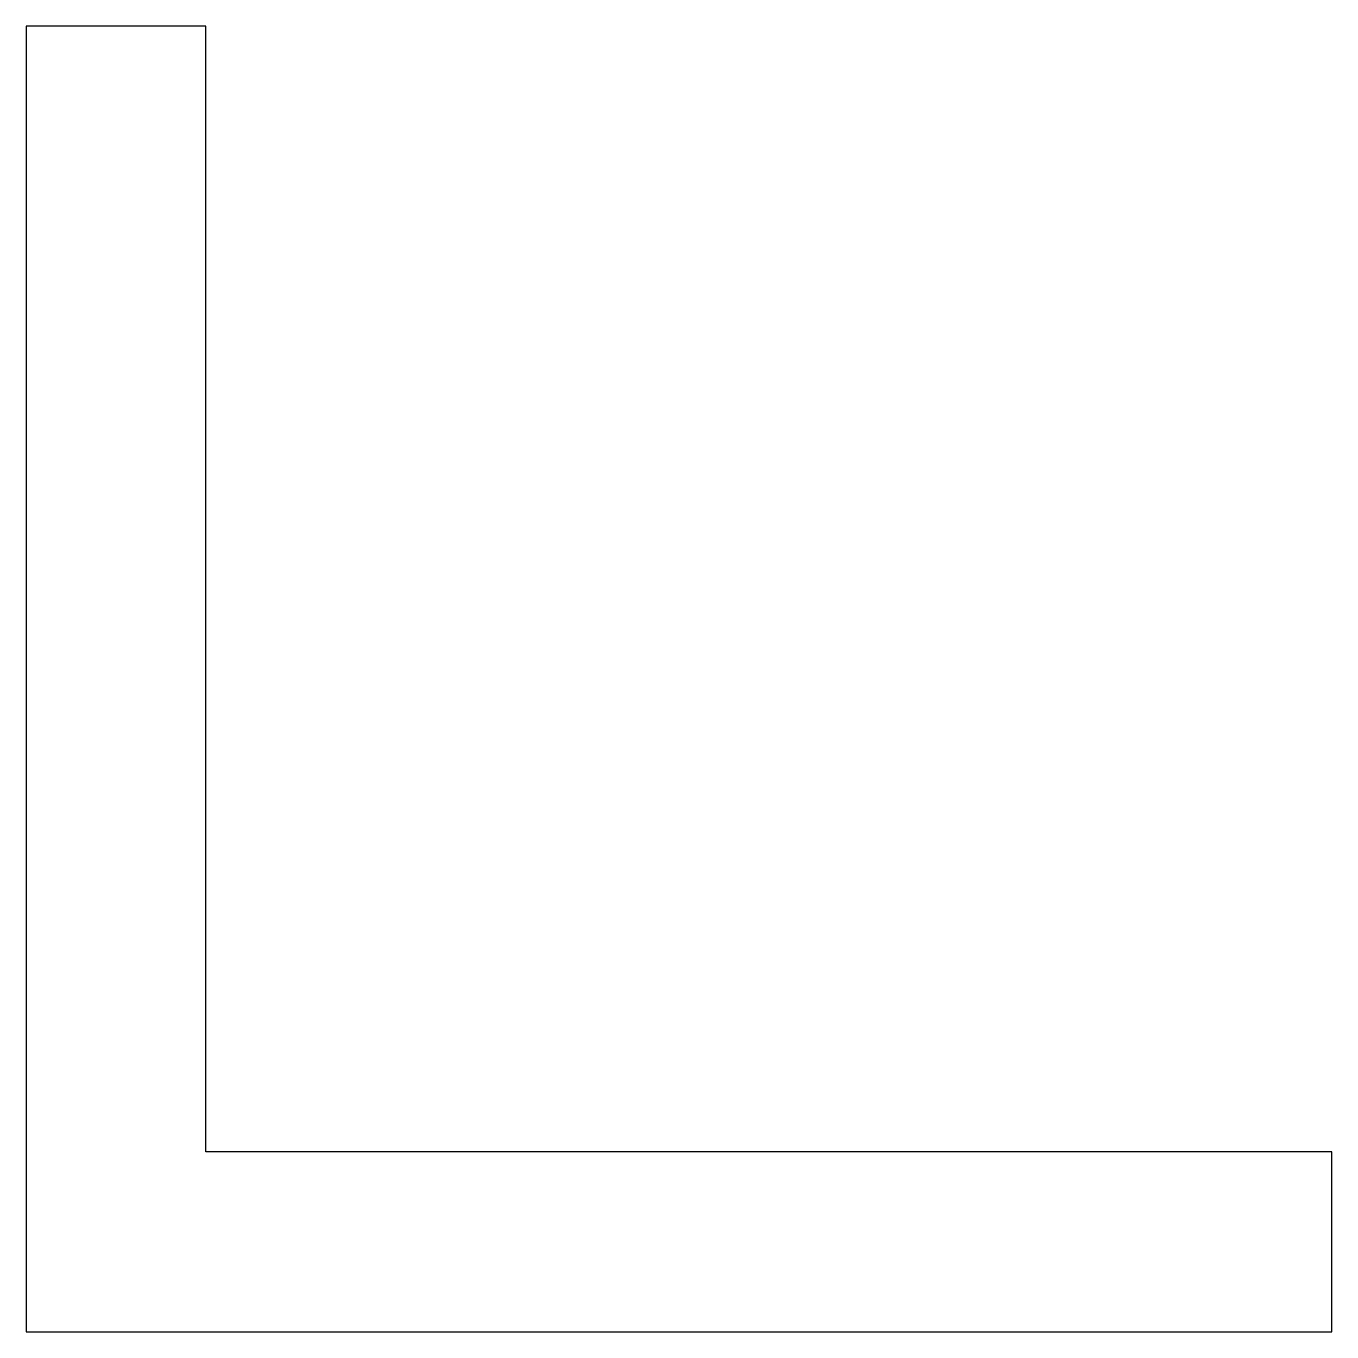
# Model space of a CAD drawing. Extents: x 0 to 785, y 0 to 774.
# Drawn here: x 0 to 58, y 0 to 58 of the extents above.
import ezdxf

# ---------------------------------------------------------------- set-up
doc = ezdxf.new("R2010")
doc.units = 0
doc.layers.add('Layer_1', color=7, linetype='CONTINUOUS')

msp = doc.modelspace()

# ---------------------------------------------------------------- linework, layer by layer
at = {"layer": 'Layer_1', "color": 7}
for p, q in [((7.981583, 57.999988), (0, 57.999988)), ((0, 57.999988), (0, 0)), ((7.981583, 7.990445), (7.981583, 57.999988)), ((58, 7.990445), (7.981583, 7.990445)), ((58, 0.001806), (58, 7.990445)), ((0, 0), (58, 0.001806))]:
    msp.add_line(p, q, dxfattribs=at)

doc.saveas('drawing.dxf')
